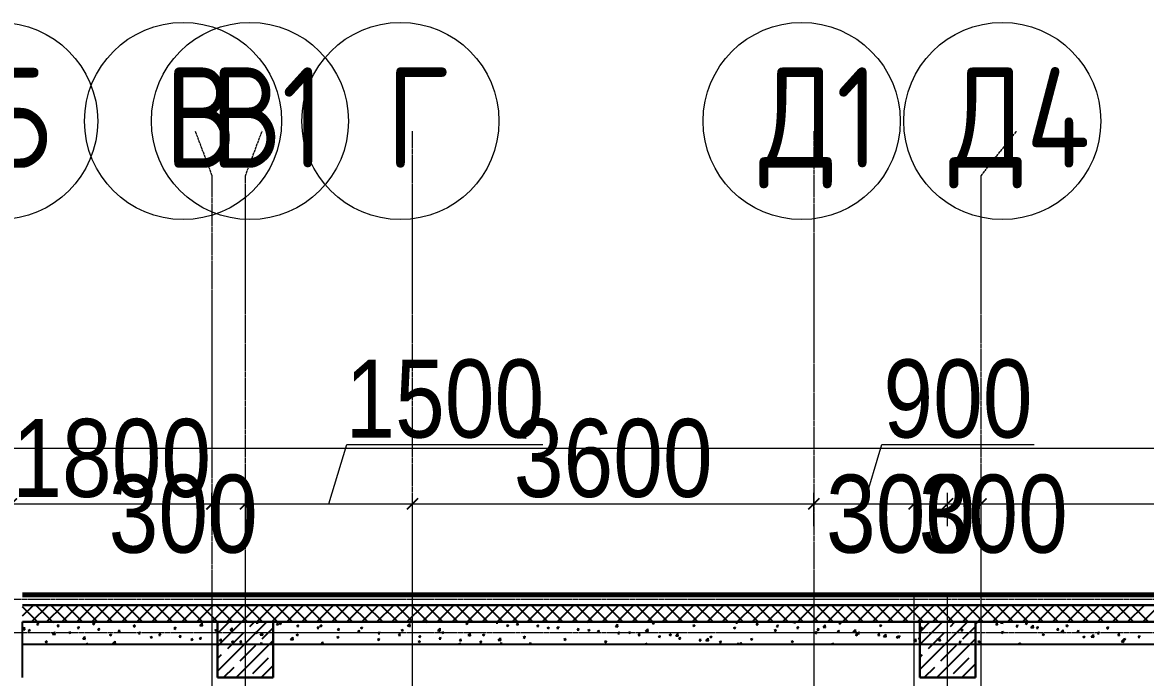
# Model space of a CAD drawing. Header units: millimetres. Extents: x -231292 to 573618, y -153144 to 564035.
# Drawn here: x 13203 to 23279, y 273166 to 279042 of the extents above; entities that cross this region are included whole.
import ezdxf
from ezdxf.enums import TextEntityAlignment as Align

# ---------------------------------------------------------------- set-up
doc = ezdxf.new("R2010")
doc.units = ezdxf.units.MM
doc.linetypes.add('CENTER2', pattern=[28.575, 19.05, -3.175, 3.175, -3.175])
doc.linetypes.add('HIDDEN2', pattern=[4.7625, 3.175, -1.5875])
doc.layers.get('0').update_dxf_attribs({"color": 250})
doc.layers.get('Defpoints').update_dxf_attribs({"color": 250})
for name, color, linetype, lineweight in [('АР_Колонны', 250, 'Continuous', 35), ('АР_Стены ЖБ', 250, 'Continuous', 35), ('АР_Стены ПЕНОблок', 250, 'Continuous', 20), ('АР_Тонкая', 250, 'Continuous', 5), ('АР_Утеплитель', 250, 'Continuous', 0), ('АР_Штриховка', 250, 'Continuous', 0), ('РД_Оси_100', 250, 'Continuous', 0), ('РД_Оси_размер', 250, 'Continuous', 0)]:
    doc.layers.add(name, color=color, linetype=linetype, lineweight=lineweight)
doc.layers.add('КР_Балки-0.5', color=60, linetype='Continuous', lineweight=50, plot=False)
doc.styles.add('style1', font='ARIALN.TTF')
doc.styles.add('ккк', font='isocpeur.ttf', dxfattribs={"width": 0.85, "oblique": 15})
doc.dimstyles.new('Dim100_ареал', dxfattribs={"dimscale": 100, "dimtxt": 2.5, "dimasz": 1, "dimexe": 1, "dimexo": 1, "dimgap": 0.5, "dimtad": 1, "dimzin": 12, "dimdsep": 46, "dimtxsty": 'style1', "dimblk": 'ARCHTICK', "dimcen": 1, "dimdle": 1, "dimclrd": 256, "dimclre": 256, "dimaunit": 1, "dimadec": 0, "dimazin": 3, "dimtfac": 1, "dimtmove": 1, "dimatfit": 3, "dimldrblk": 'OPEN30', "dimfxl": 2, "dimfxlon": 1, "dimtolj": 1, "dimtzin": 0, "dimlwd": 9, "dimlwe": 9, "dimarcsym": 0})

# ---------------------------------------------------------------- blocks, each defined once
blk = doc.blocks.new('A-iden')
at = {"linetype": 'Continuous', "lineweight": 5}
blk.add_circle((-0.729, -4.063), 5.894, dxfattribs=at)
at = {"color": 0, "linetype": 'Continuous', "lineweight": 20, "style": 'ккк', "width": 0.85}
blk.add_attdef('ID', text='', height=6, dxfattribs=at).set_placement((0.314, -3.853), align=Align.MIDDLE_CENTER)
blk = doc.blocks.new('_ArchTick')
at = {"color": 0, "linetype": 'ByBlock', "const_width": 0.15}
blk.add_lwpolyline([(-0.5, -0.5), (0.5, 0.5)], dxfattribs=at)
blk = doc.blocks.new('*D206')
at = {"layer": 'Defpoints', "color": 0, "transparency": 16777216}
for p in [(1233153, 224571), (1195653, 222571), (1233153, 222571)]:
    blk.add_point(p, dxfattribs=at)
at = {"layer": 'РД_Оси_размер', "lineweight": 9, "transparency": 16777216}
for p, q in [((1195653, 224371), (1195653, 224671)), ((1233153, 224371), (1233153, 224671)), ((1195553, 224571), (1233253, 224571))]:
    blk.add_line(p, q, dxfattribs=at)
at = {"layer": 'РД_Оси_размер', "lineweight": 9, "transparency": 16777216, "xscale": 100, "yscale": 100, "zscale": 100, "rotation": 180}
blk.add_blockref('_ArchTick', (1195653, 224571), dxfattribs=at)
at = {"layer": 'РД_Оси_размер', "lineweight": 9, "transparency": 16777216, "xscale": 100, "yscale": 100, "zscale": 100}
blk.add_blockref('_ArchTick', (1233153, 224571), dxfattribs=at)
at = {"layer": 'РД_Оси_размер', "color": 0, "transparency": 16777216, "insert": (1214403, 224978), "char_height": 700, "attachment_point": 5, "style": 'style1'}
blk.add_mtext('\\A1;37500', dxfattribs=at)
blk = doc.blocks.new('_Open30')
at = {"color": 0, "linetype": 'ByBlock', "lineweight": -2}
for p, q in [((-1, 0.27), (0, 0)), ((0, 0), (-1, -0.27)), ((0, 0), (-1, 0))]:
    blk.add_line(p, q, dxfattribs=at)
blk = doc.blocks.new('*D207')
at = {"layer": 'Defpoints', "color": 0, "transparency": 16777216}
for p in [(1199853, 224071), (1195653, 222571), (1199853, 222571)]:
    blk.add_point(p, dxfattribs=at)
at = {"layer": 'РД_Оси_размер', "lineweight": 9, "transparency": 16777216}
for p, q in [((1195653, 223871), (1195653, 224171)), ((1199853, 223871), (1199853, 224171)), ((1195553, 224071), (1199953, 224071))]:
    blk.add_line(p, q, dxfattribs=at)
at = {"layer": 'РД_Оси_размер', "lineweight": 9, "transparency": 16777216, "xscale": 100, "yscale": 100, "zscale": 100, "rotation": 180}
blk.add_blockref('_ArchTick', (1195653, 224071), dxfattribs=at)
at = {"layer": 'РД_Оси_размер', "lineweight": 9, "transparency": 16777216, "xscale": 100, "yscale": 100, "zscale": 100}
blk.add_blockref('_ArchTick', (1199853, 224071), dxfattribs=at)
at = {"layer": 'РД_Оси_размер', "color": 0, "transparency": 16777216, "insert": (1197753, 224478), "char_height": 700, "attachment_point": 5, "style": 'style1'}
blk.add_mtext('\\A1;4200', dxfattribs=at)
blk = doc.blocks.new('*D208')
at = {"layer": 'Defpoints', "color": 0, "transparency": 16777216}
for p in [(1201653, 224071), (1199853, 222571), (1201653, 222571)]:
    blk.add_point(p, dxfattribs=at)
at = {"layer": 'РД_Оси_размер', "lineweight": 9, "transparency": 16777216}
for p, q in [((1199853, 223871), (1199853, 224171)), ((1201653, 223871), (1201653, 224171)), ((1199753, 224071), (1201753, 224071))]:
    blk.add_line(p, q, dxfattribs=at)
at = {"layer": 'РД_Оси_размер', "lineweight": 9, "transparency": 16777216, "xscale": 100, "yscale": 100, "zscale": 100, "rotation": 180}
blk.add_blockref('_ArchTick', (1199853, 224071), dxfattribs=at)
at = {"layer": 'РД_Оси_размер', "lineweight": 9, "transparency": 16777216, "xscale": 100, "yscale": 100, "zscale": 100}
blk.add_blockref('_ArchTick', (1201653, 224071), dxfattribs=at)
at = {"layer": 'РД_Оси_размер', "color": 0, "transparency": 16777216, "insert": (1200753, 224478), "char_height": 700, "attachment_point": 5, "style": 'style1'}
blk.add_mtext('\\A1;1800', dxfattribs=at)
blk = doc.blocks.new('*D209')
at = {"layer": 'Defpoints', "color": 0, "transparency": 16777216}
for p in [(1201953, 224071), (1201653, 222571), (1201953, 222571)]:
    blk.add_point(p, dxfattribs=at)
at = {"layer": 'РД_Оси_размер', "lineweight": 9, "transparency": 16777216}
for p, q in [((1201653, 223871), (1201653, 224171)), ((1201953, 223871), (1201953, 224171)), ((1201553, 224071), (1202053, 224071))]:
    blk.add_line(p, q, dxfattribs=at)
at = {"layer": 'РД_Оси_размер', "lineweight": 9, "transparency": 16777216, "xscale": 100, "yscale": 100, "zscale": 100, "rotation": 180}
blk.add_blockref('_ArchTick', (1201653, 224071), dxfattribs=at)
at = {"layer": 'РД_Оси_размер', "lineweight": 9, "transparency": 16777216, "xscale": 100, "yscale": 100, "zscale": 100}
blk.add_blockref('_ArchTick', (1201953, 224071), dxfattribs=at)
at = {"layer": 'РД_Оси_размер', "color": 0, "transparency": 16777216, "insert": (1201395, 223978), "char_height": 700, "attachment_point": 5, "style": 'style1'}
blk.add_mtext('\\A1;300', dxfattribs=at)
blk = doc.blocks.new('*D210')
at = {"layer": 'Defpoints', "color": 0, "transparency": 16777216}
for p in [(1203453, 224071), (1201953, 222571), (1203453, 222571)]:
    blk.add_point(p, dxfattribs=at)
at = {"layer": 'РД_Оси_размер', "lineweight": 9, "transparency": 16777216}
for p, q in [((1202703, 224071), (1202863, 224603)), ((1202863, 224603), (1204621, 224603)), ((1201953, 223871), (1201953, 224171)), ((1203453, 223871), (1203453, 224171)), ((1201853, 224071), (1203553, 224071))]:
    blk.add_line(p, q, dxfattribs=at)
at = {"layer": 'РД_Оси_размер', "lineweight": 9, "transparency": 16777216, "xscale": 100, "yscale": 100, "zscale": 100, "rotation": 180}
blk.add_blockref('_ArchTick', (1201953, 224071), dxfattribs=at)
at = {"layer": 'РД_Оси_размер', "lineweight": 9, "transparency": 16777216, "xscale": 100, "yscale": 100, "zscale": 100}
blk.add_blockref('_ArchTick', (1203453, 224071), dxfattribs=at)
at = {"layer": 'РД_Оси_размер', "color": 0, "transparency": 16777216, "insert": (1203742, 225011), "char_height": 700, "attachment_point": 5, "style": 'style1'}
blk.add_mtext('\\A1;1500', dxfattribs=at)
blk = doc.blocks.new('*D211')
at = {"layer": 'Defpoints', "color": 0, "transparency": 16777216}
for p in [(1207053, 224071), (1203453, 222571), (1207053, 222571)]:
    blk.add_point(p, dxfattribs=at)
at = {"layer": 'РД_Оси_размер', "lineweight": 9, "transparency": 16777216}
for p, q in [((1203453, 223871), (1203453, 224171)), ((1207053, 223871), (1207053, 224171)), ((1203353, 224071), (1207153, 224071))]:
    blk.add_line(p, q, dxfattribs=at)
at = {"layer": 'РД_Оси_размер', "lineweight": 9, "transparency": 16777216, "xscale": 100, "yscale": 100, "zscale": 100, "rotation": 180}
blk.add_blockref('_ArchTick', (1203453, 224071), dxfattribs=at)
at = {"layer": 'РД_Оси_размер', "lineweight": 9, "transparency": 16777216, "xscale": 100, "yscale": 100, "zscale": 100}
blk.add_blockref('_ArchTick', (1207053, 224071), dxfattribs=at)
at = {"layer": 'РД_Оси_размер', "color": 0, "transparency": 16777216, "insert": (1205253, 224478), "char_height": 700, "attachment_point": 5, "style": 'style1'}
blk.add_mtext('\\A1;3600', dxfattribs=at)
blk = doc.blocks.new('*D212')
at = {"layer": 'Defpoints', "color": 0, "transparency": 16777216}
for p in [(1207953, 224071), (1207053, 222571), (1207953, 222571)]:
    blk.add_point(p, dxfattribs=at)
at = {"layer": 'РД_Оси_размер', "lineweight": 9, "transparency": 16777216}
for p, q in [((1207503, 224071), (1207663, 224603)), ((1207663, 224603), (1209029, 224603)), ((1207053, 223871), (1207053, 224171)), ((1207953, 223871), (1207953, 224171)), ((1206953, 224071), (1208053, 224071))]:
    blk.add_line(p, q, dxfattribs=at)
at = {"layer": 'РД_Оси_размер', "lineweight": 9, "transparency": 16777216, "xscale": 100, "yscale": 100, "zscale": 100, "rotation": 180}
blk.add_blockref('_ArchTick', (1207053, 224071), dxfattribs=at)
at = {"layer": 'РД_Оси_размер', "lineweight": 9, "transparency": 16777216, "xscale": 100, "yscale": 100, "zscale": 100}
blk.add_blockref('_ArchTick', (1207953, 224071), dxfattribs=at)
at = {"layer": 'РД_Оси_размер', "color": 0, "transparency": 16777216, "insert": (1208346, 225011), "char_height": 700, "attachment_point": 5, "style": 'style1'}
blk.add_mtext('\\A1;900', dxfattribs=at)
blk = doc.blocks.new('*D213')
at = {"layer": 'Defpoints', "color": 0, "transparency": 16777216}
for p in [(1208253, 224071), (1207953, 222571), (1208253, 222571)]:
    blk.add_point(p, dxfattribs=at)
at = {"layer": 'РД_Оси_размер', "lineweight": 9, "transparency": 16777216}
for p, q in [((1207953, 223871), (1207953, 224171)), ((1208253, 223871), (1208253, 224171)), ((1207853, 224071), (1208353, 224071))]:
    blk.add_line(p, q, dxfattribs=at)
at = {"layer": 'РД_Оси_размер', "lineweight": 9, "transparency": 16777216, "xscale": 100, "yscale": 100, "zscale": 100, "rotation": 180}
blk.add_blockref('_ArchTick', (1207953, 224071), dxfattribs=at)
at = {"layer": 'РД_Оси_размер', "lineweight": 9, "transparency": 16777216, "xscale": 100, "yscale": 100, "zscale": 100}
blk.add_blockref('_ArchTick', (1208253, 224071), dxfattribs=at)
at = {"layer": 'РД_Оси_размер', "color": 0, "transparency": 16777216, "insert": (1207831, 223978), "char_height": 700, "attachment_point": 5, "style": 'style1'}
blk.add_mtext('\\A1;300', dxfattribs=at)
blk = doc.blocks.new('*D214')
at = {"layer": 'Defpoints', "color": 0, "transparency": 16777216}
for p in [(1208553, 224071), (1208253, 222571), (1208553, 222571)]:
    blk.add_point(p, dxfattribs=at)
at = {"layer": 'РД_Оси_размер', "lineweight": 9, "transparency": 16777216}
for p, q in [((1208253, 223871), (1208253, 224171)), ((1208553, 223871), (1208553, 224171)), ((1208153, 224071), (1208653, 224071))]:
    blk.add_line(p, q, dxfattribs=at)
at = {"layer": 'РД_Оси_размер', "lineweight": 9, "transparency": 16777216, "xscale": 100, "yscale": 100, "zscale": 100, "rotation": 180}
blk.add_blockref('_ArchTick', (1208253, 224071), dxfattribs=at)
at = {"layer": 'РД_Оси_размер', "lineweight": 9, "transparency": 16777216, "xscale": 100, "yscale": 100, "zscale": 100}
blk.add_blockref('_ArchTick', (1208553, 224071), dxfattribs=at)
at = {"layer": 'РД_Оси_размер', "color": 0, "transparency": 16777216, "insert": (1208662, 223978), "char_height": 700, "attachment_point": 5, "style": 'style1'}
blk.add_mtext('\\A1;300', dxfattribs=at)
blk = doc.blocks.new('*D215')
at = {"layer": 'Defpoints', "color": 0, "transparency": 16777216}
for p in [(1213653, 224071), (1208553, 222571), (1213653, 222571)]:
    blk.add_point(p, dxfattribs=at)
at = {"layer": 'РД_Оси_размер', "lineweight": 9, "transparency": 16777216}
for p, q in [((1208553, 223871), (1208553, 224171)), ((1213653, 223871), (1213653, 224171)), ((1208453, 224071), (1213753, 224071))]:
    blk.add_line(p, q, dxfattribs=at)
at = {"layer": 'РД_Оси_размер', "lineweight": 9, "transparency": 16777216, "xscale": 100, "yscale": 100, "zscale": 100, "rotation": 180}
blk.add_blockref('_ArchTick', (1208553, 224071), dxfattribs=at)
at = {"layer": 'РД_Оси_размер', "lineweight": 9, "transparency": 16777216, "xscale": 100, "yscale": 100, "zscale": 100}
blk.add_blockref('_ArchTick', (1213653, 224071), dxfattribs=at)
at = {"layer": 'РД_Оси_размер', "color": 0, "transparency": 16777216, "insert": (1211103, 224478), "char_height": 700, "attachment_point": 5, "style": 'style1'}
blk.add_mtext('\\A1;5100', dxfattribs=at)
blk = doc.blocks.new('оси_рен')
at = {"layer": 'РД_Оси_100', "color": 251, "linetype": 'CENTER2', "true_color": 0x636466}
for points in [[(1201502.471, 227414.666), (1201652.916, 227014.666), (1201652.916, 222320.175)], [(1201952.916, 222320.175), (1201952.916, 227014.666), (1202102.916, 227414.666)], [(1203452.916, 222320.175), (1203452.916, 227414.666)], [(1207052.916, 227414.666), (1207052.916, 222320.175)], [(1208552.916, 222320.175), (1208552.916, 227014.666), (1208873.083, 227415.344)], [(1241712.916, 223213.25), (1190197.958, 223213.25), (1189697.958, 223363.25)], [(1201652.916, 223268.25), (1201652.916, 135558.25)], [(1201952.916, 135558.25), (1201952.916, 223268.25)], [(1203452.916, 135558.25), (1203452.916, 223268.25)], [(1207052.916, 223268.25), (1207052.916, 135558.25)], [(1207952.916, 135558.25), (1207952.916, 223268.25)], [(1208252.916, 135558.25), (1208252.916, 223268.25)], [(1208552.916, 135558.25), (1208552.916, 223268.25)], [(1241712.916, 222913.25), (1190197.958, 222913.25), (1189697.958, 222763.25)]]:
    blk.add_lwpolyline(points, dxfattribs=at)
at = {"layer": 'РД_Оси_100', "color": 251, "true_color": 0x636466, "xscale": 150, "yscale": 150, "zscale": 100}
for p, values in [((1199852.916, 228114.666), {'ID': 'Б'}), ((1201502.916, 228114.665), {'ID': 'В'}), ((1202102.916, 228114.666), {'ID': 'В1'}), ((1203452.916, 228114.666), {'ID': 'Г'}), ((1207052.916, 228114.666), {'ID': 'Д1'}), ((1208852.916, 228114.665), {'ID': 'Д4'})]:
    blk.add_blockref('A-iden', p, dxfattribs=at).add_auto_attribs(values)
at = {"layer": 'РД_Оси_размер', "color": 251, "true_color": 0x636466}
for base, p1, p2, picture, middle in [((1233152.916, 224571.073), (1195652.916, 222571.073), (1233152.916, 222571.073), '*D206', (1214402.916, 224978.474)), ((1203452.916, 224071.073), (1201952.916, 222571.073), (1203452.916, 222571.073), '*D210', (1202912.636, 225010.875)), ((1207952.916, 224071.073), (1207052.916, 222571.073), (1207952.916, 222571.073), '*D212', (1207712.636, 225010.875)), ((1199852.916, 224071.073), (1195652.916, 222571.073), (1199852.916, 222571.073), '*D207', (1197752.916, 224478.474)), ((1201652.916, 224071.073), (1199852.916, 222571.073), (1201652.916, 222571.073), '*D208', (1200752.916, 224478.474)), ((1207052.916, 224071.073), (1203452.916, 222571.073), (1207052.916, 222571.073), '*D211', (1205252.916, 224478.474)), ((1213652.916, 224071.073), (1208552.916, 222571.073), (1213652.916, 222571.073), '*D215', (1211102.916, 224478.474))]:
    dim = blk.add_linear_dim(base=base, p1=p1, p2=p2, dimstyle='Dim100_ареал', override={"dimtxt": 7}, dxfattribs=at)
    dim.commit()
    dim.dimension.update_dxf_attribs({"geometry": picture, "text_midpoint": middle})
for base, p1, p2, picture, middle in [((1201952.916, 224071.073), (1201652.916, 222571.073), (1201952.916, 222571.073), '*D209', (1201394.994, 223571.073)), ((1208252.916, 224071.073), (1207952.916, 222571.073), (1208252.916, 222571.073), '*D213', (1207831.484, 223571.073)), ((1208552.916, 224071.073), (1208252.916, 222571.073), (1208552.916, 222571.073), '*D214', (1208661.947, 223571.073))]:
    dim = blk.add_linear_dim(base=base, p1=p1, p2=p2, dimstyle='Dim100_ареал', override={"dimtxt": 7}, dxfattribs=at)
    dim.commit()
    dim.dimension.update_dxf_attribs({"geometry": picture, "text_midpoint": middle, "dimtype": 160})

msp = doc.modelspace()

# ---------------------------------------------------------------- linework, layer by layer
at = {"layer": 'АР_Колонны', "color": 18, "linetype": 'HIDDEN2', "lineweight": 25, "true_color": 0x000000}
for p, q in [((14953.243, 273666.253), (15453.243, 273666.253)), ((14953.243, 273166.253), (14953.243, 273666.253)), ((15453.243, 273666.253), (15453.243, 273166.253)), ((21253.243, 273666.253), (21753.243, 273666.253)), ((21253.243, 273166.253), (21253.243, 273666.253)), ((21753.243, 273666.253), (21753.243, 273166.253)), ((15453.243, 273166.253), (14953.243, 273166.253)), ((21753.243, 273166.253), (21253.243, 273166.253))]:
    msp.add_line(p, q, dxfattribs=at)
at = {"layer": 'АР_Колонны', "color": 18, "linetype": 'Continuous', "lineweight": 25, "true_color": 0x000000}
for p, q in [((15453.243, 273666.253), (14953.243, 273666.253)), ((14953.243, 273666.253), (14953.243, 273166.253)), ((15453.243, 273666.253), (14953.243, 273666.253)), ((14953.243, 273666.253), (14953.243, 273166.253)), ((15453.243, 273166.253), (15453.243, 273666.253)), ((15453.243, 273166.253), (15453.243, 273666.253)), ((21753.243, 273666.253), (21253.243, 273666.253)), ((21253.243, 273666.253), (21253.243, 273166.253)), ((21753.243, 273666.253), (21253.243, 273666.253)), ((21253.243, 273666.253), (21253.243, 273166.253)), ((21753.243, 273166.253), (21753.243, 273666.253)), ((21753.243, 273166.253), (21753.243, 273666.253)), ((14953.243, 273166.253), (15453.243, 273166.253)), ((14953.243, 273166.253), (15453.243, 273166.253)), ((21253.243, 273166.253), (21753.243, 273166.253)), ((21253.243, 273166.253), (21753.243, 273166.253))]:
    msp.add_line(p, q, dxfattribs=at)
at = {"layer": 'АР_Стены ЖБ', "color": 18, "linetype": 'Continuous', "lineweight": 25, "true_color": 0x000000}
for p, q in [((15453.243, 273666.253), (14953.243, 273666.253)), ((14953.243, 273666.253), (14953.243, 273166.253)), ((15453.243, 273166.253), (15453.243, 273666.253)), ((21753.243, 273666.253), (21253.243, 273666.253)), ((21253.243, 273666.253), (21253.243, 273166.253)), ((21753.243, 273166.253), (21753.243, 273666.253)), ((14953.243, 273166.253), (15453.243, 273166.253)), ((21253.243, 273166.253), (21753.243, 273166.253))]:
    msp.add_line(p, q, dxfattribs=at)
at = {"layer": 'АР_Стены ПЕНОблок', "color": 18, "linetype": 'Continuous', "lineweight": 25, "true_color": 0x000000}
for p, q in [((33103.243, 273666.253), (13203.243, 273666.253)), ((13203.243, 273466.253), (33103.243, 273466.253))]:
    msp.add_line(p, q, dxfattribs=at)
at = {"layer": 'АР_Тонкая', "color": 18, "linetype": 'Continuous', "lineweight": 25, "true_color": 0x000000}
for p, q in [((33103.243, 273921.253), (13203.243, 273921.253)), ((33103.243, 273896.253), (13203.243, 273896.253)), ((13203.243, 273896.253), (33103.243, 273896.253)), ((13203.243, 273816.253), (33103.243, 273816.253))]:
    msp.add_line(p, q, dxfattribs=at)
at = {"layer": 'АР_Утеплитель', "color": 18, "linetype": 'Continuous', "lineweight": 25, "true_color": 0x000000}
for p, q in [((33103.243, 273816.253), (13203.243, 273816.253)), ((13203.243, 273666.253), (33103.243, 273666.253))]:
    msp.add_line(p, q, dxfattribs=at)
at = {"layer": 'АР_Штриховка', "color": 18, "linetype": 'Continuous', "lineweight": 25, "true_color": 0x000000}
for p, q in [((13203.243, 273921.002), (33103.243, 273921.002)), ((13203.243, 273920.002), (33103.243, 273920.002)), ((13203.243, 273919.002), (33103.243, 273919.002)), ((13203.243, 273918.002), (33103.243, 273918.002)), ((13203.243, 273917.002), (33103.243, 273917.002)), ((13203.243, 273916.002), (33103.243, 273916.002)), ((13203.243, 273915.002), (33103.243, 273915.002)), ((13203.243, 273914.002), (33103.243, 273914.002)), ((13203.243, 273913.002), (33103.243, 273913.002)), ((13203.243, 273912.002), (33103.243, 273912.002)), ((13203.243, 273911.002), (33103.243, 273911.002)), ((13203.243, 273910.002), (33103.243, 273910.002)), ((13203.243, 273909.002), (33103.243, 273909.002)), ((13203.243, 273908.002), (33103.243, 273908.002)), ((13203.243, 273907.002), (33103.243, 273907.002)), ((13203.243, 273906.002), (33103.243, 273906.002)), ((13203.243, 273905.002), (33103.243, 273905.002)), ((13203.243, 273904.002), (33103.243, 273904.002)), ((13203.243, 273903.002), (33103.243, 273903.002)), ((13203.243, 273902.002), (33103.243, 273902.002)), ((13203.243, 273901.002), (33103.243, 273901.002)), ((13203.243, 273900.002), (33103.243, 273900.002)), ((13203.243, 273899.002), (33103.243, 273899.002)), ((13203.243, 273898.002), (33103.243, 273898.002)), ((13203.243, 273897.002), (33103.243, 273897.002)), ((13203.243, 273718.602), (13300.894, 273816.253)), ((13337.036, 273666.253), (13203.243, 273800.046)), ((13285.598, 273666.253), (13435.598, 273816.253)), ((13471.74, 273666.253), (13321.74, 273816.253)), ((13420.302, 273666.253), (13570.302, 273816.253)), ((13606.444, 273666.253), (13456.444, 273816.253)), ((13555.006, 273666.253), (13705.006, 273816.253)), ((13741.148, 273666.253), (13591.148, 273816.253)), ((13689.709, 273666.253), (13839.709, 273816.253)), ((13875.852, 273666.253), (13725.852, 273816.253)), ((13824.413, 273666.253), (13974.413, 273816.253)), ((14010.555, 273666.253), (13860.555, 273816.253)), ((13959.117, 273666.253), (14109.117, 273816.253)), ((14145.259, 273666.253), (13995.259, 273816.253)), ((14093.821, 273666.253), (14243.821, 273816.253)), ((14279.963, 273666.253), (14129.963, 273816.253)), ((14228.525, 273666.253), (14378.525, 273816.253)), ((14414.667, 273666.253), (14264.667, 273816.253)), ((14363.229, 273666.253), (14513.229, 273816.253)), ((14549.371, 273666.253), (14399.371, 273816.253)), ((14497.932, 273666.253), (14647.932, 273816.253)), ((14684.075, 273666.253), (14534.075, 273816.253)), ((14632.636, 273666.253), (14782.636, 273816.253)), ((14818.778, 273666.253), (14668.778, 273816.253)), ((14767.34, 273666.253), (14917.34, 273816.253)), ((14953.482, 273666.253), (14803.482, 273816.253)), ((14902.044, 273666.253), (15052.044, 273816.253)), ((15088.186, 273666.253), (14938.186, 273816.253)), ((15036.748, 273666.253), (15186.748, 273816.253)), ((15222.89, 273666.253), (15072.89, 273816.253)), ((15171.452, 273666.253), (15321.452, 273816.253)), ((15357.594, 273666.253), (15207.594, 273816.253)), ((15306.156, 273666.253), (15456.156, 273816.253)), ((15492.298, 273666.253), (15342.298, 273816.253)), ((15440.859, 273666.253), (15590.859, 273816.253)), ((15627.002, 273666.253), (15477.002, 273816.253)), ((15575.563, 273666.253), (15725.563, 273816.253)), ((15761.705, 273666.253), (15611.705, 273816.253)), ((15710.267, 273666.253), (15860.267, 273816.253)), ((15896.409, 273666.253), (15746.409, 273816.253)), ((15844.971, 273666.253), (15994.971, 273816.253)), ((16031.113, 273666.253), (15881.113, 273816.253)), ((15979.675, 273666.253), (16129.675, 273816.253)), ((16165.817, 273666.253), (16015.817, 273816.253)), ((16114.379, 273666.253), (16264.379, 273816.253)), ((16300.521, 273666.253), (16150.521, 273816.253)), ((16249.082, 273666.253), (16399.082, 273816.253)), ((16435.225, 273666.253), (16285.225, 273816.253)), ((16383.786, 273666.253), (16533.786, 273816.253)), ((16569.928, 273666.253), (16419.928, 273816.253)), ((16518.49, 273666.253), (16668.49, 273816.253)), ((16704.632, 273666.253), (16554.632, 273816.253)), ((16653.194, 273666.253), (16803.194, 273816.253)), ((16839.336, 273666.253), (16689.336, 273816.253)), ((16787.898, 273666.253), (16937.898, 273816.253)), ((16974.04, 273666.253), (16824.04, 273816.253)), ((16922.602, 273666.253), (17072.602, 273816.253)), ((17108.744, 273666.253), (16958.744, 273816.253)), ((17057.305, 273666.253), (17207.305, 273816.253)), ((17243.448, 273666.253), (17093.448, 273816.253)), ((17192.009, 273666.253), (17342.009, 273816.253)), ((17378.151, 273666.253), (17228.151, 273816.253)), ((17326.713, 273666.253), (17476.713, 273816.253)), ((17512.855, 273666.253), (17362.855, 273816.253)), ((17461.417, 273666.253), (17611.417, 273816.253)), ((17647.559, 273666.253), (17497.559, 273816.253)), ((17596.121, 273666.253), (17746.121, 273816.253)), ((17782.263, 273666.253), (17632.263, 273816.253)), ((17730.825, 273666.253), (17880.825, 273816.253)), ((17916.967, 273666.253), (17766.967, 273816.253)), ((17865.529, 273666.253), (18015.529, 273816.253)), ((18051.671, 273666.253), (17901.671, 273816.253)), ((18000.232, 273666.253), (18150.232, 273816.253)), ((18186.375, 273666.253), (18036.375, 273816.253)), ((18134.936, 273666.253), (18284.936, 273816.253)), ((18321.078, 273666.253), (18171.078, 273816.253)), ((18269.64, 273666.253), (18419.64, 273816.253)), ((18455.782, 273666.253), (18305.782, 273816.253)), ((18404.344, 273666.253), (18554.344, 273816.253)), ((18590.486, 273666.253), (18440.486, 273816.253)), ((18539.048, 273666.253), (18689.048, 273816.253)), ((18725.19, 273666.253), (18575.19, 273816.253)), ((18673.752, 273666.253), (18823.752, 273816.253)), ((18859.894, 273666.253), (18709.894, 273816.253)), ((18808.455, 273666.253), (18958.455, 273816.253)), ((18994.598, 273666.253), (18844.598, 273816.253)), ((18943.159, 273666.253), (19093.159, 273816.253)), ((19129.301, 273666.253), (18979.301, 273816.253)), ((19077.863, 273666.253), (19227.863, 273816.253)), ((19264.005, 273666.253), (19114.005, 273816.253)), ((19212.567, 273666.253), (19362.567, 273816.253)), ((19398.709, 273666.253), (19248.709, 273816.253)), ((19347.271, 273666.253), (19497.271, 273816.253)), ((19533.413, 273666.253), (19383.413, 273816.253)), ((19481.975, 273666.253), (19631.975, 273816.253)), ((19668.117, 273666.253), (19518.117, 273816.253)), ((19616.678, 273666.253), (19766.678, 273816.253)), ((19802.821, 273666.253), (19652.821, 273816.253)), ((19751.382, 273666.253), (19901.382, 273816.253)), ((19937.524, 273666.253), (19787.524, 273816.253)), ((19886.086, 273666.253), (20036.086, 273816.253)), ((20072.228, 273666.253), (19922.228, 273816.253)), ((20020.79, 273666.253), (20170.79, 273816.253)), ((20206.932, 273666.253), (20056.932, 273816.253)), ((20155.494, 273666.253), (20305.494, 273816.253)), ((20341.636, 273666.253), (20191.636, 273816.253)), ((20290.198, 273666.253), (20440.198, 273816.253)), ((20476.34, 273666.253), (20326.34, 273816.253)), ((20424.902, 273666.253), (20574.902, 273816.253)), ((20611.044, 273666.253), (20461.044, 273816.253)), ((20559.605, 273666.253), (20709.605, 273816.253)), ((20745.748, 273666.253), (20595.748, 273816.253)), ((20694.309, 273666.253), (20844.309, 273816.253)), ((20880.451, 273666.253), (20730.451, 273816.253)), ((20829.013, 273666.253), (20979.013, 273816.253)), ((21015.155, 273666.253), (20865.155, 273816.253)), ((20963.717, 273666.253), (21113.717, 273816.253)), ((21149.859, 273666.253), (20999.859, 273816.253)), ((21098.421, 273666.253), (21248.421, 273816.253)), ((21284.563, 273666.253), (21134.563, 273816.253)), ((21233.125, 273666.253), (21383.125, 273816.253)), ((21419.267, 273666.253), (21269.267, 273816.253)), ((21367.828, 273666.253), (21517.828, 273816.253)), ((21553.971, 273666.253), (21403.971, 273816.253)), ((21502.532, 273666.253), (21652.532, 273816.253)), ((21688.674, 273666.253), (21538.674, 273816.253)), ((21637.236, 273666.253), (21787.236, 273816.253)), ((21823.378, 273666.253), (21673.378, 273816.253)), ((21771.94, 273666.253), (21921.94, 273816.253)), ((21958.082, 273666.253), (21808.082, 273816.253)), ((21906.644, 273666.253), (22056.644, 273816.253)), ((22092.786, 273666.253), (21942.786, 273816.253)), ((22041.348, 273666.253), (22191.348, 273816.253)), ((22227.49, 273666.253), (22077.49, 273816.253)), ((22176.051, 273666.253), (22326.051, 273816.253)), ((22362.194, 273666.253), (22212.194, 273816.253)), ((22310.755, 273666.253), (22460.755, 273816.253)), ((22496.897, 273666.253), (22346.897, 273816.253)), ((22445.459, 273666.253), (22595.459, 273816.253)), ((22631.601, 273666.253), (22481.601, 273816.253)), ((22580.163, 273666.253), (22730.163, 273816.253)), ((22766.305, 273666.253), (22616.305, 273816.253)), ((22714.867, 273666.253), (22864.867, 273816.253)), ((22901.009, 273666.253), (22751.009, 273816.253)), ((22849.571, 273666.253), (22999.571, 273816.253)), ((23035.713, 273666.253), (22885.713, 273816.253)), ((22984.275, 273666.253), (23134.275, 273816.253)), ((23170.417, 273666.253), (23020.417, 273816.253)), ((23118.978, 273666.253), (23268.978, 273816.253)), ((23305.121, 273666.253), (23155.121, 273816.253)), ((23253.682, 273666.253), (23403.682, 273816.253)), ((13203.243, 273597.988), (13221.744, 273617.269)), ((13203.243, 273596.446), (13224.552, 273593.141)), ((13224.553, 273593.147), (13221.747, 273617.27)), ((13254.281, 273589.238), (13266.916, 273580.716)), ((13254.387, 273589.472), (13272.172, 273596.299)), ((13266.928, 273580.713), (13272.079, 273596.062)), ((13332.697, 273641.953), (13347.879, 273640.624)), ((13332.698, 273641.963), (13344.943, 273656.556)), ((13347.819, 273640.613), (13344.882, 273656.534)), ((13473.039, 273554.608), (13492.823, 273575.227)), ((13474.974, 273666.253), (13480.332, 273662.639)), ((13480.345, 273662.635), (13481.559, 273666.253)), ((13495.632, 273551.105), (13492.826, 273575.227)), ((13514.882, 273626.014), (13530.064, 273624.685)), ((13514.883, 273626.024), (13527.128, 273640.617)), ((13530.003, 273624.674), (13527.066, 273640.595)), ((13619.312, 273568.896), (13631.946, 273560.374)), ((13619.418, 273569.13), (13637.203, 273575.957)), ((13631.959, 273560.37), (13637.109, 273575.719)), ((13697.067, 273610.085), (13709.313, 273624.678)), ((13697.067, 273610.074), (13712.249, 273608.746)), ((13712.187, 273608.735), (13709.25, 273624.656)), ((13832.728, 273650.819), (13845.363, 273642.297)), ((13832.835, 273651.053), (13850.619, 273657.88)), ((13845.376, 273642.293), (13850.526, 273657.642)), ((13879.251, 273594.135), (13894.433, 273592.807)), ((13879.252, 273594.146), (13891.497, 273608.739)), ((13894.371, 273592.795), (13891.434, 273608.717)), ((14061.436, 273578.196), (14076.618, 273576.868)), ((14061.437, 273578.207), (14073.682, 273592.8)), ((14076.555, 273576.856), (14073.618, 273592.778)), ((14197.759, 273630.476), (14210.394, 273621.954)), ((14197.865, 273630.711), (14215.65, 273637.538)), ((14210.406, 273621.95), (14215.557, 273637.299)), ((14243.621, 273562.268), (14255.867, 273576.861)), ((14258.739, 273560.917), (14255.803, 273576.838)), ((14562.79, 273610.134), (14575.424, 273601.612)), ((14562.896, 273610.368), (14580.681, 273617.195)), ((14575.437, 273601.608), (14580.587, 273616.957)), ((14794.759, 273633.865), (14814.543, 273654.484)), ((14794.761, 273633.861), (14817.351, 273630.357)), ((14817.352, 273630.362), (14814.545, 273654.484)), ((14927.821, 273589.791), (14940.455, 273581.269)), ((14927.927, 273590.026), (14945.712, 273596.853)), ((14940.468, 273581.266), (14945.618, 273596.615)), ((14953.243, 273448.044), (15171.452, 273666.253)), ((14953.243, 273223.538), (15395.958, 273666.253)), ((14953.243, 273560.297), (15059.199, 273666.253)), ((15045.629, 273428.177), (15185.946, 273568.494)), ((15065.838, 273591.822), (15085.622, 273612.441)), ((15065.84, 273591.819), (15088.43, 273588.315)), ((15088.431, 273588.319), (15085.624, 273612.442)), ((15149.334, 273666.253), (15153.872, 273663.192)), ((15153.884, 273663.188), (15154.913, 273666.253)), ((15242.072, 273624.62), (15283.705, 273666.253)), ((15292.852, 273569.449), (15305.486, 273560.927)), ((15292.958, 273569.684), (15310.743, 273576.511)), ((15301.485, 273657.679), (15316.667, 273656.351)), ((15301.486, 273657.69), (15308.671, 273666.253)), ((15305.499, 273560.923), (15310.649, 273576.272)), ((15316.601, 273656.339), (15314.772, 273666.253)), ((15336.917, 273549.78), (15356.701, 273570.399)), ((15354.325, 273512.367), (15453.243, 273611.285)), ((15359.509, 273546.277), (15356.703, 273570.399)), ((15483.67, 273641.74), (15498.852, 273640.412)), ((15483.671, 273641.751), (15495.916, 273656.344)), ((15498.785, 273640.4), (15495.848, 273656.321)), ((15506.268, 273651.372), (15518.903, 273642.85)), ((15506.375, 273651.607), (15524.159, 273658.434)), ((15518.915, 273642.846), (15524.065, 273658.195)), ((15665.854, 273625.801), (15681.037, 273624.473)), ((15665.855, 273625.812), (15678.101, 273640.405)), ((15680.969, 273624.46), (15678.033, 273640.382)), ((15848.039, 273609.862), (15863.221, 273608.534)), ((15848.04, 273609.873), (15860.285, 273624.466)), ((15863.154, 273608.521), (15860.217, 273624.443)), ((15871.299, 273631.029), (15883.933, 273622.507)), ((15871.405, 273631.265), (15889.19, 273638.091)), ((15883.946, 273622.504), (15889.096, 273637.853)), ((16030.224, 273593.923), (16045.406, 273592.595)), ((16030.225, 273593.934), (16042.47, 273608.527)), ((16045.338, 273592.582), (16042.401, 273608.503)), ((16212.408, 273577.984), (16227.591, 273576.656)), ((16212.409, 273577.995), (16224.655, 273592.588)), ((16227.522, 273576.643), (16224.585, 273592.564)), ((16236.33, 273610.687), (16248.964, 273602.165)), ((16236.436, 273610.922), (16254.221, 273617.749)), ((16248.977, 273602.161), (16254.127, 273617.51)), ((16394.594, 273562.056), (16406.839, 273576.649)), ((16409.706, 273560.704), (16406.769, 273576.625)), ((16601.36, 273590.344), (16613.995, 273581.822)), ((16601.467, 273590.58), (16619.252, 273597.407)), ((16614.008, 273581.819), (16619.158, 273597.168)), ((16658.638, 273629.037), (16678.421, 273649.656)), ((16658.639, 273629.035), (16681.229, 273625.531)), ((16681.229, 273625.534), (16678.423, 273649.656)), ((16823.693, 273666.253), (16827.411, 273663.745)), ((16827.424, 273663.741), (16828.267, 273666.253)), ((16929.717, 273586.995), (16949.5, 273607.613)), ((16929.718, 273586.993), (16952.307, 273583.489)), ((16952.308, 273583.491), (16949.502, 273607.614)), ((16966.391, 273570.002), (16979.026, 273561.48)), ((16966.498, 273570.238), (16984.283, 273577.065)), ((16979.038, 273561.476), (16984.189, 273576.825)), ((17179.808, 273651.925), (17192.442, 273643.403)), ((17179.915, 273652.161), (17197.699, 273658.988)), ((17192.455, 273643.399), (17197.605, 273658.748)), ((17452.458, 273657.467), (17467.64, 273656.139)), ((17452.459, 273657.478), (17459.822, 273666.253)), ((17467.568, 273656.125), (17465.7, 273666.253)), ((17544.838, 273631.582), (17557.473, 273623.06)), ((17544.945, 273631.818), (17562.73, 273638.645)), ((17557.486, 273623.057), (17562.636, 273638.406)), ((17634.642, 273641.528), (17649.824, 273640.2)), ((17634.643, 273641.539), (17646.888, 273656.132)), ((17649.752, 273640.186), (17646.815, 273656.108)), ((17816.827, 273625.589), (17832.009, 273624.261)), ((17816.828, 273625.6), (17829.073, 273640.193)), ((17831.936, 273624.247), (17828.999, 273640.168)), ((17909.869, 273611.24), (17922.504, 273602.718)), ((17909.976, 273611.476), (17927.761, 273618.303)), ((17922.516, 273602.714), (17927.667, 273618.063)), ((17999.012, 273609.65), (18014.194, 273608.322)), ((17999.013, 273609.661), (18011.258, 273624.254)), ((18014.12, 273608.308), (18011.183, 273624.229)), ((18181.196, 273593.711), (18196.378, 273592.383)), ((18181.197, 273593.722), (18193.442, 273608.315)), ((18196.304, 273592.369), (18193.367, 273608.29)), ((18251.437, 273666.251), (18251.438, 273666.253)), ((18251.437, 273666.251), (18274.027, 273662.747)), ((18274.027, 273662.748), (18273.619, 273666.253)), ((18274.9, 273590.897), (18287.535, 273582.375)), ((18275.007, 273591.134), (18292.792, 273597.961)), ((18287.547, 273582.372), (18292.697, 273597.721)), ((18363.381, 273577.772), (18378.563, 273576.443)), ((18363.382, 273577.783), (18375.627, 273592.376)), ((18378.488, 273576.429), (18375.551, 273592.351)), ((18498.053, 273666.253), (18500.951, 273664.298)), ((18500.964, 273664.295), (18501.621, 273666.253)), ((18522.516, 273624.209), (18542.3, 273644.828)), ((18522.516, 273624.209), (18545.106, 273620.705)), ((18545.106, 273620.706), (18542.3, 273644.828)), ((18545.567, 273561.843), (18557.812, 273576.437)), ((18560.672, 273560.49), (18557.736, 273576.412)), ((18639.931, 273570.555), (18652.565, 273562.033)), ((18640.038, 273570.791), (18657.823, 273577.618)), ((18652.578, 273562.029), (18657.728, 273577.378)), ((18793.595, 273582.167), (18813.379, 273602.786)), ((18793.595, 273582.167), (18816.185, 273578.663)), ((18816.185, 273578.663), (18813.379, 273602.786)), ((18853.347, 273652.478), (18865.982, 273643.956)), ((18853.455, 273652.714), (18871.239, 273659.541)), ((18865.994, 273643.952), (18871.145, 273659.301)), ((19218.378, 273632.135), (19231.013, 273623.613)), ((19218.485, 273632.372), (19236.27, 273639.199)), ((19231.025, 273623.61), (19236.175, 273638.959)), ((19583.409, 273611.793), (19596.043, 273603.271)), ((19583.516, 273612.03), (19601.301, 273618.857)), ((19596.056, 273603.267), (19601.206, 273618.616)), ((19603.43, 273657.255), (19618.612, 273655.927)), ((19603.431, 273657.266), (19610.972, 273666.253)), ((19618.534, 273655.912), (19616.627, 273666.253)), ((19785.615, 273641.316), (19800.797, 273639.988)), ((19785.616, 273641.327), (19797.861, 273655.92)), ((19800.718, 273639.973), (19797.781, 273655.894)), ((19948.44, 273591.45), (19961.074, 273582.928)), ((19948.547, 273591.688), (19966.332, 273598.514)), ((19961.087, 273582.925), (19966.237, 273598.274)), ((19967.8, 273625.377), (19982.982, 273624.048)), ((19967.801, 273625.388), (19980.046, 273639.981)), ((19982.902, 273624.034), (19979.966, 273639.955)), ((20115.315, 273661.424), (20119.949, 273666.253)), ((20115.315, 273661.425), (20137.905, 273657.921)), ((20137.904, 273657.92), (20136.935, 273666.253)), ((20149.984, 273609.438), (20165.166, 273608.109)), ((20149.985, 273609.449), (20162.23, 273624.042)), ((20165.087, 273608.094), (20162.15, 273624.016)), ((20172.412, 273666.253), (20174.491, 273664.851)), ((20174.503, 273664.848), (20174.975, 273666.253)), ((20313.471, 273571.108), (20326.105, 273562.586)), ((20313.578, 273571.345), (20331.363, 273578.172)), ((20326.118, 273562.582), (20331.268, 273577.931)), ((20332.169, 273593.499), (20347.351, 273592.17)), ((20332.17, 273593.509), (20344.415, 273608.103)), ((20347.271, 273592.155), (20344.334, 273608.077)), ((20386.394, 273619.381), (20406.178, 273640)), ((20386.394, 273619.383), (20408.984, 273615.879)), ((20408.983, 273615.878), (20406.177, 273640)), ((20514.354, 273577.559), (20529.536, 273576.231)), ((20514.355, 273577.57), (20526.6, 273592.164)), ((20529.455, 273576.216), (20526.518, 273592.137)), ((20526.887, 273653.031), (20539.522, 273644.509)), ((20526.995, 273653.268), (20544.779, 273660.095)), ((20539.534, 273644.505), (20544.684, 273659.854)), ((20657.473, 273577.339), (20677.257, 273597.958)), ((20657.473, 273577.341), (20680.062, 273573.837)), ((20680.062, 273573.835), (20677.256, 273597.958)), ((20696.539, 273561.631), (20708.784, 273576.224)), ((20711.639, 273560.277), (20708.702, 273576.198)), ((20891.918, 273632.688), (20904.552, 273624.166)), ((20892.025, 273632.926), (20909.81, 273639.753)), ((20904.565, 273624.163), (20909.715, 273639.512)), ((21253.243, 273461.865), (21457.631, 273666.253)), ((21253.243, 273237.359), (21682.137, 273666.253)), ((21253.243, 273574.118), (21345.378, 273666.253)), ((21256.949, 273612.346), (21269.583, 273603.824)), ((21257.056, 273612.584), (21274.841, 273619.41)), ((21269.596, 273603.82), (21274.746, 273619.169)), ((21331.808, 273428.177), (21472.125, 273568.494)), ((21528.251, 273624.62), (21569.884, 273666.253)), ((21621.979, 273592.004), (21634.614, 273583.481)), ((21622.087, 273592.241), (21639.872, 273599.068)), ((21634.626, 273583.478), (21639.777, 273598.827)), ((21640.505, 273512.367), (21753.243, 273625.105)), ((21754.403, 273657.043), (21769.585, 273655.714)), ((21754.404, 273657.054), (21762.123, 273666.253)), ((21769.501, 273655.699), (21767.554, 273666.253)), ((21846.772, 273666.253), (21848.03, 273665.404)), ((21848.043, 273665.401), (21848.329, 273666.253)), ((21936.588, 273641.104), (21951.77, 273639.775)), ((21936.589, 273641.115), (21948.834, 273655.708)), ((21951.685, 273639.759), (21948.748, 273655.681)), ((21979.192, 273656.599), (22001.782, 273653.095)), ((21979.194, 273656.596), (21988.46, 273666.253)), ((21987.01, 273571.661), (21999.645, 273563.139)), ((21987.118, 273571.899), (22004.903, 273578.726)), ((21999.657, 273563.135), (22004.807, 273578.484)), ((22001.782, 273653.092), (22000.251, 273666.253)), ((22118.772, 273625.164), (22133.954, 273623.836)), ((22118.773, 273625.175), (22131.018, 273639.769)), ((22133.869, 273623.82), (22130.932, 273639.742)), ((22200.427, 273653.584), (22213.061, 273645.062)), ((22200.535, 273653.822), (22218.319, 273660.649)), ((22213.074, 273645.058), (22218.224, 273660.407)), ((22250.271, 273614.557), (22272.861, 273611.053)), ((22250.273, 273614.553), (22270.056, 273635.172)), ((22272.86, 273611.05), (22270.054, 273635.172)), ((22300.957, 273609.225), (22316.139, 273607.897)), ((22300.958, 273609.236), (22313.203, 273623.83)), ((22316.053, 273607.881), (22313.116, 273623.802)), ((22483.142, 273593.286), (22498.324, 273591.958)), ((22483.143, 273593.297), (22495.388, 273607.89)), ((22498.237, 273591.942), (22495.3, 273607.863)), ((22521.35, 273572.515), (22543.94, 273569.011)), ((22521.352, 273572.511), (22541.135, 273593.13)), ((22543.939, 273569.007), (22541.133, 273593.13)), ((22565.457, 273633.241), (22578.092, 273624.719)), ((22565.565, 273633.48), (22583.35, 273640.307)), ((22578.104, 273624.716), (22583.255, 273640.065)), ((22665.326, 273577.347), (22680.508, 273576.019)), ((22665.327, 273577.358), (22677.572, 273591.951)), ((22680.421, 273576.003), (22677.484, 273591.924)), ((22847.512, 273561.419), (22859.757, 273576.012)), ((22862.605, 273560.063), (22859.669, 273575.985)), ((22930.488, 273612.899), (22943.123, 273604.377)), ((22930.596, 273613.137), (22948.381, 273619.964)), ((22943.135, 273604.373), (22948.285, 273619.722)), ((13405.895, 273486.973), (13418.53, 273478.451)), ((13406.002, 273487.207), (13423.786, 273494.034)), ((13418.543, 273478.447), (13423.693, 273493.796)), ((13473.041, 273554.603), (13495.631, 273551.099)), ((13744.118, 273512.566), (13763.902, 273533.184)), ((13744.12, 273512.561), (13766.71, 273509.057)), ((13766.711, 273509.063), (13763.905, 273533.185)), ((13771.032, 273466.865), (13788.817, 273473.692)), ((13786.308, 273466.253), (13788.724, 273473.454)), ((13984.343, 273548.553), (13996.977, 273540.031)), ((13984.449, 273548.788), (14002.234, 273555.615)), ((13996.99, 273540.028), (14002.14, 273555.377)), ((14015.197, 273470.523), (14034.981, 273491.142)), ((14015.199, 273470.519), (14037.789, 273467.015)), ((14037.79, 273467.02), (14034.984, 273491.143)), ((14243.621, 273562.257), (14258.803, 273560.929)), ((14349.374, 273528.211), (14362.008, 273519.689)), ((14349.48, 273528.446), (14367.265, 273535.272)), ((14362.021, 273519.685), (14367.171, 273535.034)), ((14425.805, 273546.318), (14440.987, 273544.99)), ((14425.806, 273546.329), (14438.051, 273560.922)), ((14440.924, 273544.978), (14437.987, 273560.899)), ((14607.99, 273530.379), (14623.172, 273529.051)), ((14607.991, 273530.39), (14620.236, 273544.983)), ((14623.108, 273529.039), (14620.171, 273544.96)), ((14714.404, 273507.869), (14727.039, 273499.346)), ((14714.511, 273508.103), (14732.295, 273514.93)), ((14727.052, 273499.343), (14732.202, 273514.692)), ((14790.175, 273514.44), (14805.357, 273513.112)), ((14790.176, 273514.451), (14802.421, 273529.044)), ((14805.292, 273513.099), (14802.355, 273529.021)), ((14972.359, 273498.501), (14987.541, 273497.173)), ((14972.36, 273498.511), (14984.605, 273513.105)), ((14987.476, 273497.16), (14984.539, 273513.082)), ((15079.435, 273487.526), (15092.07, 273479.004)), ((15079.542, 273487.761), (15097.326, 273494.588)), ((15092.082, 273479), (15097.233, 273494.349)), ((15120.464, 273166.253), (15453.243, 273499.031)), ((15154.544, 273482.562), (15169.726, 273481.233)), ((15154.545, 273482.572), (15166.79, 273497.166)), ((15169.66, 273481.221), (15166.723, 273497.142)), ((15336.73, 273466.633), (15348.975, 273481.226)), ((15336.919, 273549.777), (15359.509, 273546.273)), ((15351.665, 273466.253), (15348.907, 273481.203)), ((15444.466, 273467.184), (15445.846, 273466.253)), ((15444.572, 273467.419), (15462.357, 273474.246)), ((15459.662, 273466.253), (15462.263, 273474.007)), ((15607.996, 273507.738), (15627.78, 273528.357)), ((15607.998, 273507.735), (15630.588, 273504.231)), ((15630.588, 273504.235), (15627.782, 273528.357)), ((15657.882, 273549.106), (15670.517, 273540.584)), ((15657.989, 273549.342), (15675.774, 273556.169)), ((15670.53, 273540.581), (15675.68, 273555.93)), ((15879.61, 273466.253), (15898.859, 273486.314)), ((15901.195, 273466.253), (15898.861, 273486.315)), ((16022.913, 273528.764), (16035.548, 273520.242)), ((16023.02, 273528.999), (16040.805, 273535.826)), ((16035.56, 273520.238), (16040.711, 273535.587)), ((16387.944, 273508.422), (16400.579, 273499.9)), ((16388.051, 273508.657), (16405.835, 273515.484)), ((16394.593, 273562.045), (16409.775, 273560.717)), ((16400.591, 273499.896), (16405.741, 273515.245)), ((16576.778, 273546.106), (16591.96, 273544.778)), ((16576.779, 273546.117), (16589.024, 273560.71)), ((16591.89, 273544.764), (16588.953, 273560.686)), ((16752.975, 273488.079), (16765.609, 273479.557)), ((16753.082, 273488.315), (16770.866, 273495.142)), ((16758.963, 273530.177), (16771.209, 273544.771)), ((16758.963, 273530.167), (16774.145, 273528.838)), ((16765.622, 273479.553), (16770.772, 273494.902)), ((16774.074, 273528.825), (16771.137, 273544.747)), ((16941.147, 273514.228), (16956.329, 273512.899)), ((16941.148, 273514.238), (16953.393, 273528.832)), ((16956.258, 273512.886), (16953.321, 273528.807)), ((17118.006, 273467.737), (17120.205, 273466.253)), ((17118.112, 273467.972), (17135.897, 273474.799)), ((17123.332, 273498.289), (17138.514, 273496.96)), ((17123.333, 273498.299), (17135.578, 273512.892)), ((17133.016, 273466.253), (17135.803, 273474.56)), ((17138.442, 273496.947), (17135.505, 273512.868)), ((17200.796, 273544.952), (17220.579, 273565.571)), ((17200.796, 273544.951), (17223.386, 273541.447)), ((17223.387, 273541.449), (17220.58, 273565.571)), ((17305.517, 273482.36), (17317.763, 273496.953)), ((17305.517, 273482.349), (17320.699, 273481.021)), ((17320.627, 273481.008), (17317.69, 273496.929)), ((17331.422, 273549.66), (17344.057, 273541.137)), ((17331.529, 273549.895), (17349.314, 273556.722)), ((17344.069, 273541.134), (17349.219, 273556.483)), ((17471.875, 273502.91), (17491.658, 273523.529)), ((17471.875, 273502.909), (17494.465, 273499.405)), ((17487.702, 273466.421), (17499.947, 273481.014)), ((17494.465, 273499.407), (17491.659, 273523.529)), ((17502.592, 273466.253), (17499.874, 273480.99)), ((17696.453, 273529.317), (17709.087, 273520.795)), ((17696.56, 273529.553), (17714.345, 273536.38)), ((17709.1, 273520.791), (17714.25, 273536.14)), ((17748.121, 273466.253), (17762.737, 273481.486)), ((17764.51, 273466.253), (17762.738, 273481.487)), ((18061.484, 273508.975), (18074.118, 273500.453)), ((18061.591, 273509.211), (18079.375, 273516.038)), ((18074.131, 273500.449), (18079.281, 273515.798)), ((18426.514, 273488.632), (18439.149, 273480.11)), ((18426.622, 273488.869), (18444.406, 273495.695)), ((18439.162, 273480.107), (18444.312, 273495.456)), ((18545.566, 273561.833), (18560.748, 273560.504)), ((18727.75, 273545.894), (18742.932, 273544.565)), ((18727.751, 273545.904), (18739.996, 273560.498)), ((18742.857, 273544.551), (18739.92, 273560.472)), ((18791.545, 273468.29), (18794.565, 273466.253)), ((18791.652, 273468.526), (18809.437, 273475.353)), ((18806.37, 273466.253), (18809.343, 273475.113)), ((18909.935, 273529.954), (18925.117, 273528.626)), ((18909.936, 273529.965), (18922.181, 273544.558)), ((18925.041, 273528.612), (18922.104, 273544.533)), ((19004.962, 273550.213), (19017.596, 273541.69)), ((19005.069, 273550.449), (19022.854, 273557.276)), ((19017.609, 273541.687), (19022.759, 273557.036)), ((19064.674, 273540.124), (19084.458, 273560.743)), ((19064.674, 273540.125), (19087.264, 273536.621)), ((19087.264, 273536.621), (19084.458, 273560.743)), ((19092.12, 273514.015), (19107.302, 273512.687)), ((19092.121, 273514.026), (19104.366, 273528.619)), ((19107.225, 273512.673), (19104.288, 273528.594)), ((19274.304, 273498.076), (19289.486, 273496.748)), ((19274.305, 273498.087), (19286.55, 273512.68)), ((19289.409, 273496.733), (19286.472, 273512.655)), ((19335.753, 273498.082), (19355.537, 273518.701)), ((19335.753, 273498.083), (19358.343, 273494.579)), ((19358.343, 273494.579), (19355.536, 273518.701)), ((19369.993, 273529.87), (19382.627, 273521.348)), ((19370.1, 273530.107), (19387.885, 273536.934)), ((19382.64, 273521.344), (19387.79, 273536.693)), ((19456.489, 273482.137), (19471.671, 273480.809)), ((19456.49, 273482.148), (19468.735, 273496.741)), ((19471.593, 273480.794), (19468.656, 273496.716)), ((19616.632, 273466.253), (19626.616, 273476.659)), ((19627.826, 273466.253), (19626.615, 273476.659)), ((19638.712, 273466.253), (19650.92, 273480.802)), ((19653.519, 273466.253), (19650.84, 273480.776)), ((19735.023, 273509.528), (19747.658, 273501.006)), ((19735.131, 273509.765), (19752.915, 273516.592)), ((19747.67, 273501.002), (19752.821, 273516.351)), ((20100.054, 273489.185), (20112.689, 273480.663)), ((20100.162, 273489.422), (20117.946, 273496.249)), ((20112.701, 273480.66), (20117.851, 273496.009)), ((20465.085, 273468.843), (20468.925, 273466.253)), ((20465.192, 273469.08), (20482.977, 273475.907)), ((20479.724, 273466.253), (20482.882, 273475.666)), ((20678.501, 273550.766), (20691.136, 273542.244)), ((20678.609, 273551.003), (20696.394, 273557.83)), ((20691.148, 273542.24), (20696.299, 273557.589)), ((20696.538, 273561.62), (20711.72, 273560.292)), ((20878.723, 273545.681), (20893.905, 273544.353)), ((20878.724, 273545.692), (20890.969, 273560.285)), ((20893.823, 273544.338), (20890.886, 273560.259)), ((20928.551, 273535.299), (20951.141, 273531.795)), ((20928.552, 273535.297), (20948.336, 273555.915)), ((20951.141, 273531.793), (20948.335, 273555.915)), ((21043.532, 273530.423), (21056.167, 273521.901)), ((21043.64, 273530.661), (21061.425, 273537.488)), ((21056.179, 273521.898), (21061.329, 273537.247)), ((21060.908, 273529.742), (21076.09, 273528.414)), ((21060.909, 273529.753), (21073.154, 273544.346)), ((21076.007, 273528.398), (21073.07, 273544.32)), ((21199.63, 273493.257), (21222.22, 273489.753)), ((21199.631, 273493.254), (21219.415, 273513.873)), ((21222.22, 273489.751), (21219.414, 273513.873)), ((21243.092, 273513.803), (21258.274, 273512.475)), ((21243.093, 273513.814), (21255.338, 273528.407)), ((21258.191, 273512.459), (21255.254, 273528.381)), ((21406.644, 273166.253), (21753.243, 273512.852)), ((21408.563, 273510.081), (21421.198, 273501.559)), ((21408.671, 273510.318), (21426.455, 273517.145)), ((21421.21, 273501.555), (21426.36, 273516.904)), ((21425.277, 273497.864), (21440.459, 273496.536)), ((21425.278, 273497.875), (21437.523, 273512.468)), ((21440.375, 273496.52), (21437.438, 273512.441)), ((21485.142, 273466.253), (21490.494, 273471.831)), ((21491.141, 273466.253), (21490.492, 273471.831)), ((21607.462, 273481.925), (21622.644, 273480.597)), ((21607.463, 273481.936), (21619.708, 273496.529)), ((21622.559, 273480.581), (21619.623, 273496.502)), ((21773.594, 273489.738), (21786.228, 273481.216)), ((21773.702, 273489.976), (21791.486, 273496.803)), ((21786.241, 273481.213), (21791.391, 273496.562)), ((21789.862, 273466.253), (21801.892, 273480.59)), ((21804.446, 273466.253), (21801.807, 273480.563)), ((22138.625, 273469.396), (22143.284, 273466.253)), ((22138.732, 273469.634), (22156.517, 273476.461)), ((22153.078, 273466.253), (22156.422, 273476.219)), ((22352.041, 273551.319), (22364.676, 273542.797)), ((22352.149, 273551.557), (22369.934, 273558.384)), ((22364.688, 273542.793), (22369.838, 273558.142)), ((22717.072, 273530.976), (22729.706, 273522.454)), ((22717.18, 273531.214), (22734.965, 273538.041)), ((22729.719, 273522.451), (22734.869, 273537.8)), ((22792.429, 273530.473), (22815.019, 273526.969)), ((22792.431, 273530.469), (22812.215, 273551.088)), ((22815.018, 273526.965), (22812.212, 273551.087)), ((22847.511, 273561.408), (22862.693, 273560.08)), ((23029.696, 273545.469), (23044.878, 273544.141)), ((23029.697, 273545.48), (23041.942, 273560.073)), ((23044.79, 273544.124), (23041.853, 273560.046)), ((23063.508, 273488.431), (23086.098, 273484.927)), ((23063.51, 273488.426), (23083.294, 273509.045)), ((23082.103, 273510.634), (23094.737, 273502.112)), ((23082.211, 273510.872), (23099.995, 273517.699)), ((23086.097, 273484.923), (23083.291, 273509.045)), ((23094.75, 273502.108), (23099.9, 273517.457)), ((23211.88, 273529.53), (23227.062, 273528.202)), ((23211.881, 273529.541), (23224.126, 273544.134)), ((23226.974, 273528.185), (23224.037, 273544.106)), ((13770.926, 273466.631), (13771.486, 273466.253)), ((14953.243, 273335.791), (14989.502, 273372.05)), ((15157.882, 273315.924), (15298.199, 273456.24)), ((15336.729, 273466.623), (15340.954, 273466.253)), ((17487.701, 273466.41), (17489.501, 273466.253)), ((21253.243, 273349.612), (21275.682, 273372.05)), ((21444.062, 273315.924), (21584.378, 273456.24)), ((21752.758, 273400.114), (21753.243, 273400.599)), ((15270.135, 273203.671), (15410.452, 273343.987)), ((15344.971, 273166.253), (15453.243, 273274.525)), ((21556.315, 273203.671), (21696.631, 273343.987)), ((21631.15, 273166.253), (21753.243, 273288.346)), ((15008.211, 273166.253), (15101.756, 273259.797)), ((21294.391, 273166.253), (21387.935, 273259.797)), ((21743.403, 273166.253), (21753.243, 273176.093))]:
    msp.add_line(p, q, dxfattribs=at)
at = {"layer": 'КР_Балки-0.5', "color": 18, "lineweight": 25, "ltscale": 200, "true_color": 0x000000}
for p, q in [((13203.244, 273166.253), (13203.244, 273666.253)), ((13203.244, 273666.253), (32803.244, 273666.253))]:
    msp.add_line(p, q, dxfattribs=at)

# ---------------------------------------------------------------- block references
at = {"rotation": 359.999868838025}
msp.add_blockref('оси_рен', (-1186750.035, 50655.808), dxfattribs=at)

doc.saveas('drawing.dxf')
